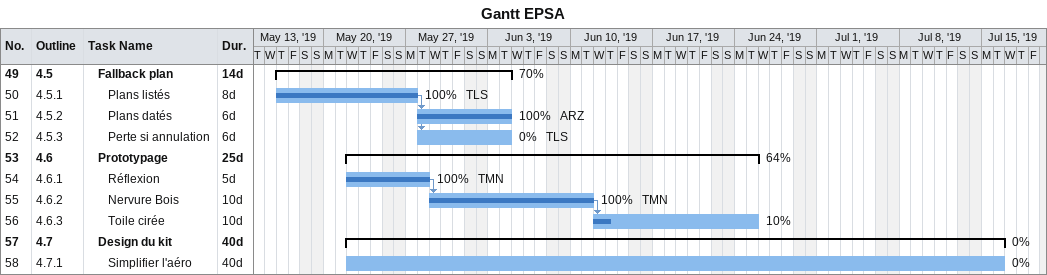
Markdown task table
Gantt EPSA

| ID | WBS | Task | Duration | Start | Finish | Predecessors | Resources | % complete |
|---|---|---|---|---|---|---|---|---|
| 49 | 4.5 | **Fallback plan** | 14d | 2019-05-16 | 2019-06-04 |  |  | 70 |
| 50 | 4.5.1 | Plans listés | 8d | 2019-05-16 | 2019-05-27 |  | TLS | 100 |
| 51 | 4.5.2 | Plans datés | 6d | 2019-05-28 | 2019-06-04 | 50 | ARZ | 100 |
| 52 | 4.5.3 | Perte si annulation | 6d | 2019-05-28 | 2019-06-04 | 50 | TLS | 0 |
| 53 | 4.6 | **Prototypage** | 25d | 2019-05-22 | 2019-06-25 |  |  | 64 |
| 54 | 4.6.1 | Réflexion | 5d | 2019-05-22 | 2019-05-28 |  | TMN | 100 |
| 55 | 4.6.2 | Nervure Bois | 10d | 2019-05-29 | 2019-06-11 | 54 | TMN | 100 |
| 56 | 4.6.3 | Toile cirée | 10d | 2019-06-12 | 2019-06-25 | 55 |  | 10 |
| 57 | 4.7 | **Design du kit** | 40d | 2019-05-22 | 2019-07-16 |  |  | 0 |
| 58 | 4.7.1 | Simplifier l'aéro | 40d | 2019-05-22 | 2019-07-16 |  |  | 0 |
